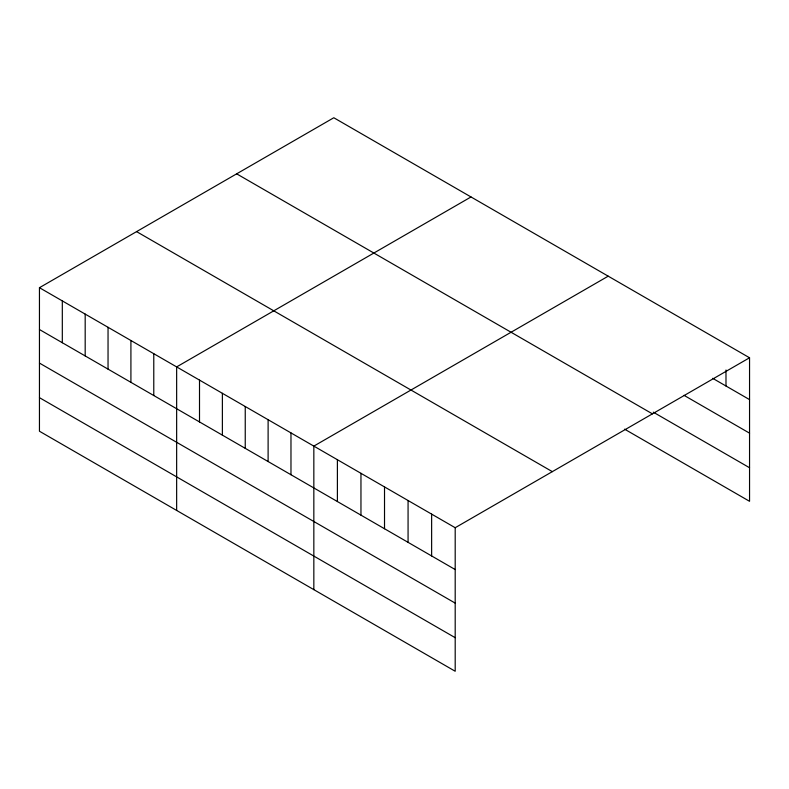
<?xml version="1.0" encoding="UTF-8"?>
<svg xmlns="http://www.w3.org/2000/svg" width="789" height="789" viewBox="0 0 789 789"><rect width="100%" height="100%" fill="white"/><g stroke="black" fill="none" stroke-linecap="round" stroke-linejoin="round"><path stroke-width="1.18" d="M39.45 287.699L455.194 527.723L455.194 671.252L39.45 431.228L39.45 287.699L333.806 117.748L749.55 357.772L749.55 501.301L624.582 429.157M471.003 196.964L176.647 366.905L176.647 510.434M608.201 276.17L313.835 446.11L313.835 589.639M455.194 527.723L749.55 357.772M712.674 378.316L749.55 399.609M683.994 395.319L749.55 433.161M653.262 412.154L749.55 467.739M236.67 173.836L652.414 413.86M136.586 231.621L552.33 471.644M39.45 329.526L455.194 569.55M39.45 363.088L455.194 603.112M39.45 397.666L455.194 637.69M725.988 370.011L725.988 385.999M431.632 514.122L431.632 555.949M408.071 500.522L408.071 542.349M384.519 486.921L384.519 528.748M360.958 473.321L360.958 515.148M337.396 459.721L337.396 501.548M290.973 432.914L290.973 474.741M268.112 419.709L268.112 461.535M245.241 406.513L245.241 448.339M222.38 393.307L222.38 435.133M199.509 380.111L199.509 421.937M153.776 353.709L153.776 395.536M130.915 340.503L130.915 382.33M108.044 327.307L108.044 369.134M85.182 314.101L85.182 355.928M62.311 300.895L62.311 342.732"/></g></svg>
